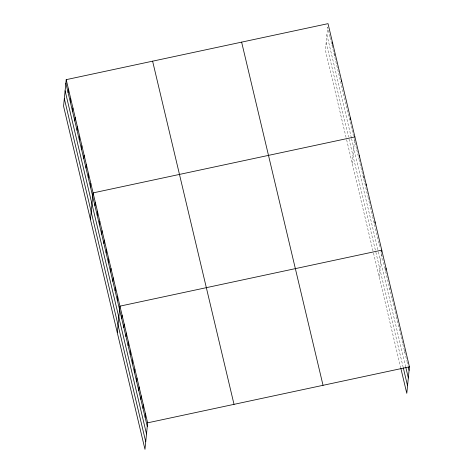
<?xml version="1.0" encoding="UTF-8"?>
<svg xmlns="http://www.w3.org/2000/svg" width="473" height="473" viewBox="0 0 473 473"><rect width="100%" height="100%" fill="white"/><g stroke="black" fill="none" stroke-linecap="round" stroke-linejoin="round"><path stroke-width="0.35" stroke-dasharray="2.37 1.77" d="M332.147 46.082L332.359 43.948M334.387 55.518L334.671 52.674M352.243 163.416L354.537 140.457M363.489 178.203L363.772 175.359M379.11 276.67L381.339 254.338M389.918 289.606L390.201 286.762M404.823 352.432L405.107 349.588M329.912 36.646L327.671 27.203L325.377 50.168L346.484 139.151M330.071 37.32L353.414 135.733M354.058 138.429L356.453 148.546M356.772 149.894L358.853 158.656M359.013 159.33L364.931 184.269M365.73 187.639L367.811 196.407M367.97 197.081L370.046 205.844M370.365 207.192L372.446 215.954M372.606 216.628L379.003 243.595M379.163 244.269L380.121 248.313M380.919 251.683L381.404 253.705M381.563 254.391L384.839 268.203M385.004 268.895L385.495 270.964M385.661 271.656L392.046 298.581M392.212 299.273L396.143 315.84M396.303 316.532L402.694 343.457M402.854 344.149L406.786 360.722M406.951 361.407L407.933 365.552M326.914 34.783L351.38 137.921M351.54 138.595L378.246 251.169M378.406 251.843L405.704 366.918M326.134 42.594L348.524 136.963M349.003 138.985L375.385 250.217M375.869 252.239L403.12 367.131M346.644 139.825L373.351 252.399M373.51 253.073L400.726 367.805"/><path stroke-width="0.71" d="M66.214 79.653L63.565 106.171L144.975 449.35L147.623 422.832L66.214 79.653L328.026 23.65L409.435 366.829L406.786 393.347L400.891 368.491M68.094 92.643L68.449 89.09M70.335 102.079L70.69 98.526M72.576 111.522L72.931 107.962M74.811 120.958L75.166 117.399M77.052 130.394L77.406 126.841M79.293 139.831L79.647 136.277M81.527 149.267L81.882 145.714M83.768 158.709L84.123 155.15M86.003 168.146L86.358 164.586M88.244 177.582L88.599 174.029M90.485 187.018L90.84 183.465M90.432 219.419L93.075 192.901L354.892 136.898M94.961 205.891L95.315 202.338M97.202 215.333L97.556 211.774M99.436 224.77L99.791 221.216M101.677 234.206L102.032 230.653M103.918 243.642L104.273 240.089M106.153 253.079L106.508 249.525M108.394 262.521L108.749 258.962M110.635 271.957L110.989 268.398M112.87 281.394L113.224 277.84M115.11 290.83L115.465 287.277M117.351 300.266L117.706 296.713M117.298 332.667L119.941 306.149L381.758 250.146L381.616 251.571M121.715 318.684L122.069 315.124M123.843 327.659L124.204 324.1M125.978 336.634L126.332 333.075M128.106 345.609L128.461 342.05M130.235 354.584L130.589 351.025M132.363 363.56L132.718 360M134.492 372.535L134.846 368.975M136.62 381.51L136.975 377.957M138.749 390.485L139.103 386.932M140.877 399.46L141.232 395.907M143.012 408.435L143.366 404.882M145.14 417.411L145.495 413.857M332.359 43.948L332.501 42.523M341.317 81.699L341.459 80.274M350.268 119.444L350.41 118.025M359.226 157.196L359.368 155.777M365.942 185.511L366.084 184.086M374.9 223.256L375.042 221.837M385.873 269.521L386.015 268.096M147.623 422.832L409.435 366.829M408.264 366.93L409.08 370.383M405.869 367.604L408.323 377.962M403.286 367.817L407.543 385.773M241.626 42.132L323.035 385.312M152.608 61.171L234.023 404.35M65.859 83.207L147.269 426.386M65.103 90.786L146.512 433.966M64.322 98.591L145.731 441.77"/></g></svg>
